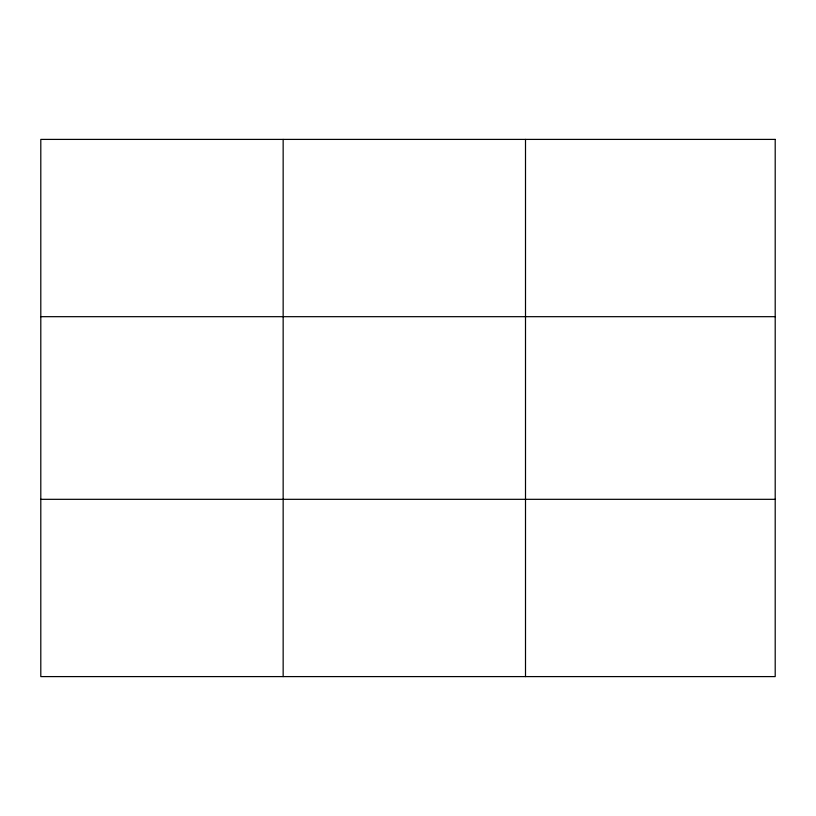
<?xml version="1.0" encoding="UTF-8"?>
<svg xmlns="http://www.w3.org/2000/svg" width="816" height="816" viewBox="0 0 816 816"><rect width="100%" height="100%" fill="white"/><g stroke="black" fill="none" stroke-linecap="round" stroke-linejoin="round"><path stroke-width="1.22" d="M283.152 676.597L283.152 139.403M525.504 676.597L525.504 139.403M40.8 316.679L775.2 316.679M40.8 499.321L775.2 499.321M775.2 139.403L775.2 676.597L40.8 676.597L40.8 139.403L775.2 139.403"/></g></svg>
